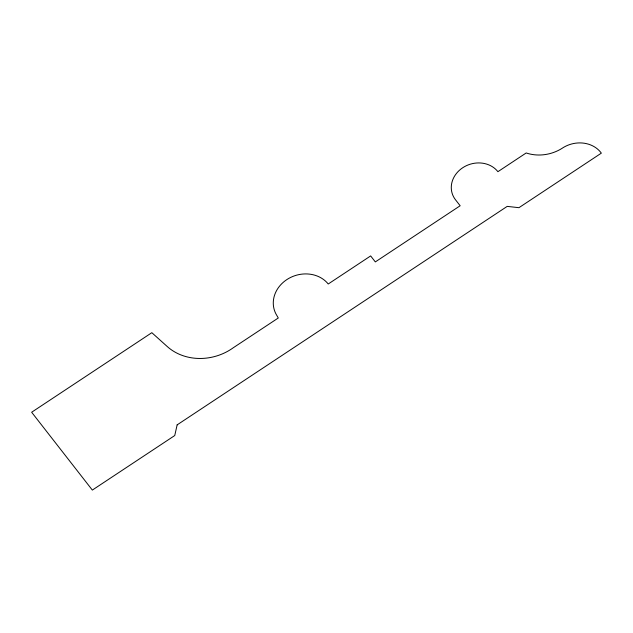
<?xml version="1.0" encoding="UTF-8"?>
<svg xmlns="http://www.w3.org/2000/svg" width="633" height="633" viewBox="0 0 633 633"><rect width="100%" height="100%" fill="white"/><g stroke="black" fill="none" stroke-linecap="round" stroke-linejoin="round"><path stroke-width="0.95" d="M177.145 424.87L174.748 435.536L92.339 490.084L31.65 412.241L151.833 332.689L167.294 346.575A50.498 44.12 -18.1 0 0 233.253 347.77L278.283 317.995L275.925 313.889A30.431 26.586 -18.1 0 1 288.68 278.465A30.431 26.586 -18.1 0 1 328.234 283.995L370.653 255.922L375.322 261.912L460.159 205.749L455.491 199.767A25.708 22.464 -18.1 0 1 462.691 167.761A25.708 22.464 -18.1 0 1 497.91 171.685L526.189 152.964A38.423 33.573 -18.1 0 0 563.449 147.434A28.24 24.679 -18.1 0 1 601.35 153.139L518.949 207.687L507.207 206.382L177.145 424.87"/></g></svg>
